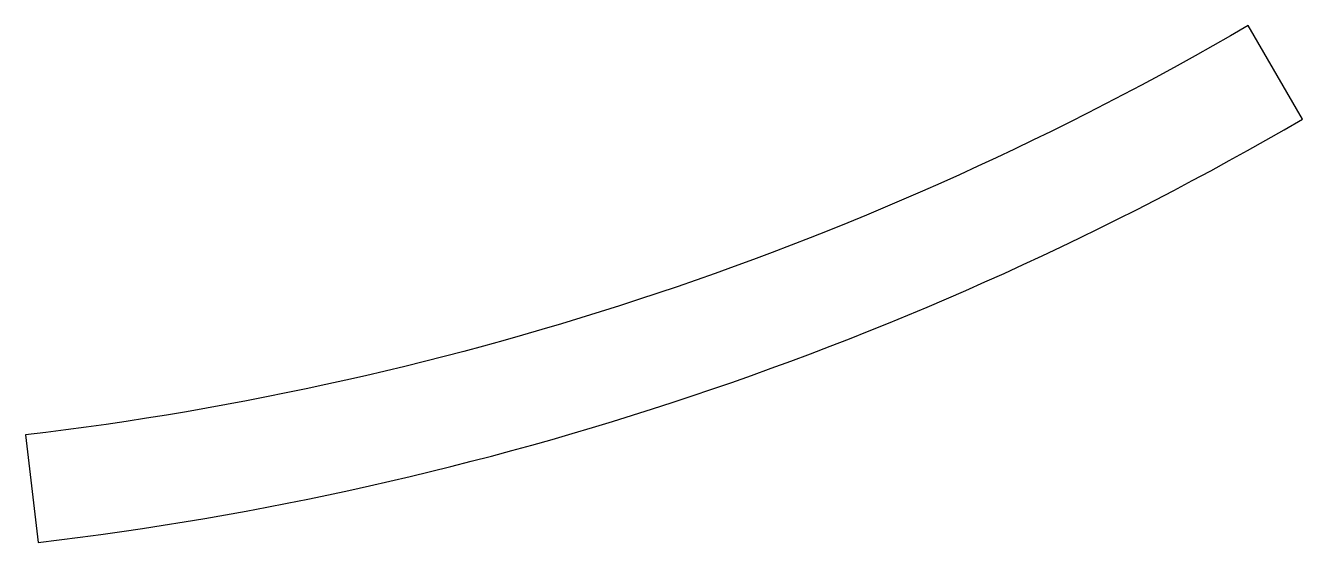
# Model space of a CAD drawing. Extents: x 0 to 26.6, y 0 to 10.7.
import ezdxf

# ---------------------------------------------------------------- set-up
doc = ezdxf.new("R2010")
doc.units = 0
doc.layers.get('0').update_dxf_attribs({"linetype": 'CONTINUOUS'})

msp = doc.modelspace()

# ---------------------------------------------------------------- linework, layer by layer
msp.add_lwpolyline([(25.424, 10.743, -0.103012), (0.003, 2.233), (0.268, -0.002, 0.103003), (26.556, 8.798)], format="xyb", close=True)

doc.saveas('drawing.dxf')
